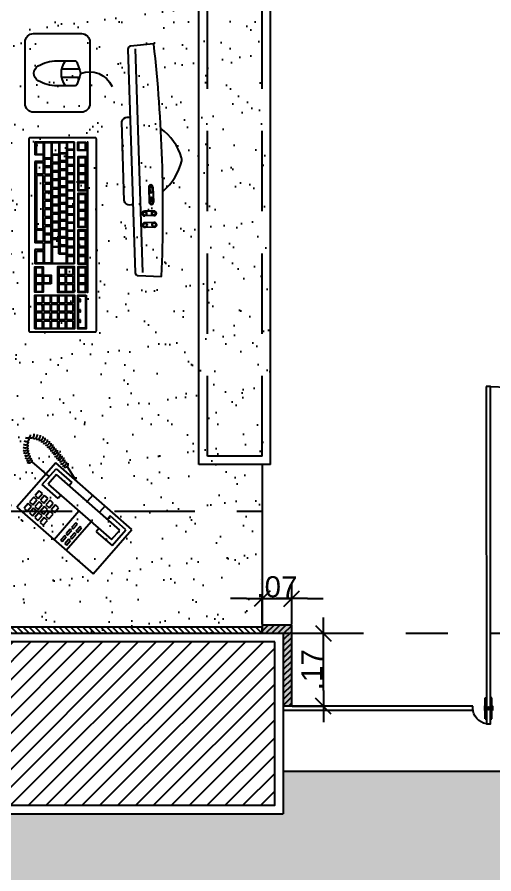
# Model space of a CAD drawing. Header units: millimetres. Extents: x 1999 to 2304, y 1614 to 1800.
# Drawn here: x 2212.471 to 2213.602, y 1624.286 to 1626.318 of the extents above; entities that cross this region are included whole.
import ezdxf

# ---------------------------------------------------------------- set-up
doc = ezdxf.new("R2010")
doc.units = ezdxf.units.MM
doc.header["$LTSCALE"] = 0.03
doc.header["$PDMODE"] = 34
doc.linetypes.add('DASHDOT', pattern=[25.4, 12.7, -6.35, 0, -6.35])
doc.linetypes.add('HIDDEN', pattern=[9.525, 6.35, -3.175])
for name, color, linetype in [('BANCADAS', 5, 'Continuous'), ('COTA Especificações', 250, 'Continuous'), ('Esquadrias', 3, 'Continuous'), ('Layout', 6, 'Continuous'), ('PL1', 1, 'Continuous'), ('PL250', 250, 'Continuous'), ('PL251', 251, 'Continuous'), ('PL5', 5, 'Continuous'), ('PL6', 6, 'Continuous'), ('Projeção', 250, 'HIDDEN')]:
    doc.layers.add(name, color=color, linetype=linetype)
doc.styles.get("Standard").update_dxf_attribs({"font": 'arial.ttf'})
doc.dimstyles.new('TICK01', dxfattribs={"dimscale": 0, "dimtxt": 2, "dimasz": 1.5, "dimexe": 0.18, "dimexo": 0.06, "dimgap": 0.09, "dimtad": 1, "dimzin": 4, "dimdsep": 46, "dimtxsty": 'Standard', "dimblk": 'TICK1', "dimcen": 0.09, "dimclrd": 256, "dimclre": 256, "dimclrt": 4, "dimaunit": 1, "dimadec": 0, "dimazin": 0, "dimtfac": 1, "dimtix": 1, "dimtmove": 2, "dimatfit": 3, "dimldrblk": 'TICK1', "dimfxl": 1, "dimtolj": 1, "dimtzin": 12, "dimarcsym": 0})

# ---------------------------------------------------------------- blocks, each defined once
blk = doc.blocks.new('TV DE PLASMA 29PL')
at = {"layer": 'PL250'}
for p, q in [((0.1413, 0.2032), (-0.1307, 0.2032)), ((0.3901, 0.1474), (-0.3795, 0.1474)), ((-0.2245, 0.1025), (-0.2245, 0.1335)), ((-0.2085, 0.1025), (-0.2085, 0.1335)), ((-0.1852, 0.1025), (-0.1852, 0.1335)), ((-0.1692, 0.1025), (-0.1692, 0.1335)), ((-0.0866, 0.1163), (-0.1388, 0.1163)), ((-0.0866, 0.1023), (-0.1388, 0.1023)), ((-0.0866, 0.1135), (-0.1016, 0.1135)), ((-0.0866, 0.1051), (-0.1016, 0.1051)), ((-0.0866, 0.1135), (-0.0866, 0.1051))]:
    blk.add_line(p, q, dxfattribs=at)
for centre, radius in [((-0.2165, 0.1335), 0.00673), ((-0.2165, 0.1335), 0.00623), ((-0.1772, 0.1335), 0.00673), ((-0.1772, 0.1335), 0.00623), ((-0.2165, 0.1025), 0.00673), ((-0.2165, 0.1025), 0.00623), ((-0.1772, 0.1025), 0.00673), ((-0.1772, 0.1025), 0.00623), ((-0.1388, 0.1093), 0.00498), ((-0.1388, 0.1093), 0.00448), ((-0.1265, 0.1093), 0.00498), ((-0.1265, 0.1093), 0.00448), ((-0.0866, 0.1093), 0.00162)]:
    blk.add_circle(centre, radius, dxfattribs=at)
for centre, radius, start, end in [((-0.1248, 0.1841), 0.02, 107.0959, 181.9473), ((0.0523, 0.1901), 0.1971, 181.9473, 185.1513), ((0.1354, 0.1841), 0.02, 358.0527, 72.9041), ((-0.0417, 0.1901), 0.1971, 354.8487, 358.0527), ((-0.2165, 0.1345), 0.00807, 352.6021, 187.3979), ((-0.1772, 0.1345), 0.00807, 352.6021, 187.3979), ((-0.2165, 0.1014), 0.00807, 172.6021, 7.3979), ((-0.1772, 0.1014), 0.00807, 172.6021, 7.3979), ((-0.1391, 0.1093), 0.00701, 87.5804, 272.4196), ((-0.1018, 0.1093), 0.00424, 87.5804, 272.4196), ((-0.0863, 0.1093), 0.00701, 267.5804, 92.4196), ((-0.0864, 0.1093), 0.00424, 267.5804, 92.4196), ((0.0523, 0.1901), 0.1971, 218.1188, 254.6284), ((-0.0417, 0.1901), 0.1971, 285.3716, 321.8812), ((0.0053, 0.0193), 0.02, 254.6284, 285.3716)]:
    blk.add_arc(centre, radius, start, end, dxfattribs=at)
at = {"layer": 'PL5'}
blk.add_lwpolyline([(0.4, 0.163, 0.395059), (0.3901, 0.1724), (-0.3795, 0.1724, 0.395059), (-0.3894, 0.163), (-0.3946, 0.0843, 0.255546), (-0.3938, 0.0825, 0.038223), (0.4044, 0.0825, 0.255546), (0.4052, 0.0843)], format="xyb", close=True, dxfattribs=at)
blk = doc.blocks.new('Teclado')
at = {"layer": 'PL250'}
blk.add_lwpolyline([(-0.23, 0.158), (-0.23, 0.002, 0.414214), (-0.228, 0), (0.228, 0, 0.414214), (0.23, 0.002), (0.23, 0.158, 0.414214), (0.228, 0.16), (-0.228, 0.16, 0.414214)], format="xyb", close=True, dxfattribs=at)
at = {"layer": 'PL251'}
for p, q in [((-0.22, 0.108), (-0.22, 0.0141)), ((0.069, 0.108), (-0.22, 0.108)), ((0.069, 0.108), (0.069, 0.0141)), ((0.098, 0.0494), (0.098, 0.0363)), ((0.116, 0.0532), (0.116, 0.034)), ((-0.19, 0.0341), (-0.19, 0.0141)), ((-0.19, 0.0341), (-0.174, 0.0341)), ((-0.174, 0.0341), (-0.174, 0.0141)), ((0.019, 0.0341), (0.019, 0.0141)), ((0.019, 0.0341), (0.035, 0.0341)), ((0.035, 0.0341), (0.035, 0.0141)), ((-0.22, 0.0141), (-0.19, 0.0141)), ((-0.174, 0.0141), (0.019, 0.0141)), ((0.035, 0.0141), (0.069, 0.0141))]:
    blk.add_line(p, q, dxfattribs=at)
for points in [[(-0.22, 0.138), (0.136, 0.138), (0.136, 0.14), (-0.22, 0.14)], [(-0.22, 0.136), (-0.2, 0.136), (-0.2, 0.116), (-0.22, 0.116)], [(-0.105, 0.136), (-0.185, 0.136), (-0.185, 0.116), (-0.105, 0.116)], [(-0.018, 0.136), (-0.098, 0.136), (-0.098, 0.116), (-0.018, 0.116)], [(0.069, 0.136), (-0.011, 0.136), (-0.011, 0.116), (0.069, 0.116)], [(0.136, 0.136), (0.076, 0.136), (0.076, 0.116), (0.136, 0.116)], [(0.143, 0.136), (0.223, 0.136), (0.223, 0.116), (0.143, 0.116)], [(0.145, 0.134), (0.221, 0.134), (0.221, 0.118), (0.145, 0.118)], [(0.1529, 0.1227), (0.1529, 0.1207), (0.1579, 0.1207), (0.1579, 0.1227)], [(0.1779, 0.1227), (0.1779, 0.1207), (0.1829, 0.1207), (0.1829, 0.1227)], [(0.2018, 0.1227), (0.2018, 0.1207), (0.2068, 0.1207), (0.2068, 0.1227)], [(0.136, 0.108), (0.076, 0.108), (0.076, 0.068), (0.136, 0.068)], [(0.223, 0.0141), (0.143, 0.0141), (0.143, 0.108), (0.223, 0.108)]]:
    blk.add_lwpolyline(points, close=True, dxfattribs=at)
for points in [[(-0.202, 0.1325, 0.414214), (-0.2035, 0.134), (-0.2165, 0.134, 0.414214), (-0.218, 0.1325), (-0.218, 0.1195, 0.414214), (-0.2165, 0.118), (-0.2035, 0.118, 0.414214), (-0.202, 0.1195)], [(-0.167, 0.1325, 0.414214), (-0.1685, 0.134), (-0.1815, 0.134, 0.414214), (-0.183, 0.1325), (-0.183, 0.1195, 0.414214), (-0.1815, 0.118), (-0.1685, 0.118, 0.414214), (-0.167, 0.1195)], [(-0.147, 0.1325, 0.414214), (-0.1485, 0.134), (-0.1615, 0.134, 0.414214), (-0.163, 0.1325), (-0.163, 0.1195, 0.414214), (-0.1615, 0.118), (-0.1485, 0.118, 0.414214), (-0.147, 0.1195)], [(-0.127, 0.1325, 0.414214), (-0.1285, 0.134), (-0.1415, 0.134, 0.414214), (-0.143, 0.1325), (-0.143, 0.1195, 0.414214), (-0.1415, 0.118), (-0.1285, 0.118, 0.414214), (-0.127, 0.1195)], [(-0.107, 0.1325, 0.414214), (-0.1085, 0.134), (-0.1215, 0.134, 0.414214), (-0.123, 0.1325), (-0.123, 0.1195, 0.414214), (-0.1215, 0.118), (-0.1085, 0.118, 0.414214), (-0.107, 0.1195)], [(-0.0799, 0.1325, 0.414214), (-0.0814, 0.134), (-0.0944, 0.134, 0.414214), (-0.0959, 0.1325), (-0.0959, 0.1195, 0.414214), (-0.0944, 0.118), (-0.0814, 0.118, 0.414214), (-0.0799, 0.1195)], [(-0.0599, 0.1325, 0.414214), (-0.0614, 0.134), (-0.0744, 0.134, 0.414214), (-0.0759, 0.1325), (-0.0759, 0.1195, 0.414214), (-0.0744, 0.118), (-0.0614, 0.118, 0.414214), (-0.0599, 0.1195)], [(-0.0399, 0.1325, 0.414214), (-0.0414, 0.134), (-0.0544, 0.134, 0.414214), (-0.0559, 0.1325), (-0.0559, 0.1195, 0.414214), (-0.0544, 0.118), (-0.0414, 0.118, 0.414214), (-0.0399, 0.1195)], [(-0.0199, 0.1325, 0.414214), (-0.0214, 0.134), (-0.0344, 0.134, 0.414214), (-0.0359, 0.1325), (-0.0359, 0.1195, 0.414214), (-0.0344, 0.118), (-0.0214, 0.118, 0.414214), (-0.0199, 0.1195)], [(0.007, 0.1325, 0.414214), (0.0055, 0.134), (-0.0075, 0.134, 0.414214), (-0.009, 0.1325), (-0.009, 0.1195, 0.414214), (-0.0075, 0.118), (0.0055, 0.118, 0.414214), (0.007, 0.1195)], [(0.027, 0.1325, 0.414214), (0.0255, 0.134), (0.0125, 0.134, 0.414214), (0.011, 0.1325), (0.011, 0.1195, 0.414214), (0.0125, 0.118), (0.0255, 0.118, 0.414214), (0.027, 0.1195)], [(0.047, 0.1325, 0.414214), (0.0455, 0.134), (0.0325, 0.134, 0.414214), (0.031, 0.1325), (0.031, 0.1195, 0.414214), (0.0325, 0.118), (0.0455, 0.118, 0.414214), (0.047, 0.1195)], [(0.067, 0.1325, 0.414214), (0.0655, 0.134), (0.0525, 0.134, 0.414214), (0.051, 0.1325), (0.051, 0.1195, 0.414214), (0.0525, 0.118), (0.0655, 0.118, 0.414214), (0.067, 0.1195)], [(0.094, 0.1325, 0.414214), (0.0925, 0.134), (0.0795, 0.134, 0.414214), (0.078, 0.1325), (0.078, 0.1195, 0.414214), (0.0795, 0.118), (0.0925, 0.118, 0.414214), (0.094, 0.1195)], [(0.114, 0.1325, 0.414214), (0.1125, 0.134), (0.0995, 0.134, 0.414214), (0.098, 0.1325), (0.098, 0.1195, 0.414214), (0.0995, 0.118), (0.1125, 0.118, 0.414214), (0.114, 0.1195)], [(0.134, 0.1325, 0.414214), (0.1325, 0.134), (0.1195, 0.134, 0.414214), (0.118, 0.1325), (0.118, 0.1195, 0.414214), (0.1195, 0.118), (0.1325, 0.118, 0.414214), (0.134, 0.1195)], [(-0.2029, 0.1055, 0.414214), (-0.2044, 0.107), (-0.2174, 0.107, 0.414214), (-0.2189, 0.1055), (-0.2189, 0.0925, 0.414214), (-0.2174, 0.091), (-0.2044, 0.091, 0.414214), (-0.2029, 0.0925)], [(-0.1848, 0.1055, 0.414214), (-0.1863, 0.107), (-0.1993, 0.107, 0.414214), (-0.2008, 0.1055), (-0.2008, 0.0925, 0.414214), (-0.1993, 0.091), (-0.1863, 0.091, 0.414214), (-0.1848, 0.0925)], [(-0.167, 0.1055, 0.414214), (-0.1685, 0.107), (-0.1815, 0.107, 0.414214), (-0.183, 0.1055), (-0.183, 0.0925, 0.414214), (-0.1815, 0.091), (-0.1685, 0.091, 0.414214), (-0.167, 0.0925)], [(-0.147, 0.1055, 0.414214), (-0.1485, 0.107), (-0.1615, 0.107, 0.414214), (-0.163, 0.1055), (-0.163, 0.0925, 0.414214), (-0.1615, 0.091), (-0.1485, 0.091, 0.414214), (-0.147, 0.0925)], [(-0.127, 0.1055, 0.414214), (-0.1285, 0.107), (-0.1415, 0.107, 0.414214), (-0.143, 0.1055), (-0.143, 0.0925, 0.414214), (-0.1415, 0.091), (-0.1285, 0.091, 0.414214), (-0.127, 0.0925)], [(-0.107, 0.1055, 0.414214), (-0.1085, 0.107), (-0.1215, 0.107, 0.414214), (-0.123, 0.1055), (-0.123, 0.0925, 0.414214), (-0.1215, 0.091), (-0.1085, 0.091, 0.414214), (-0.107, 0.0925)], [(-0.0881, 0.1055, 0.414214), (-0.0896, 0.107), (-0.1026, 0.107, 0.414214), (-0.1041, 0.1055), (-0.1041, 0.0925, 0.414214), (-0.1026, 0.091), (-0.0896, 0.091, 0.414214), (-0.0881, 0.0925)], [(-0.0692, 0.1055, 0.414214), (-0.0707, 0.107), (-0.0837, 0.107, 0.414214), (-0.0852, 0.1055), (-0.0852, 0.0925, 0.414214), (-0.0837, 0.091), (-0.0707, 0.091, 0.414214), (-0.0692, 0.0925)], [(-0.0496, 0.1055, 0.414214), (-0.0511, 0.107), (-0.0641, 0.107, 0.414214), (-0.0656, 0.1055), (-0.0656, 0.0925, 0.414214), (-0.0641, 0.091), (-0.0511, 0.091, 0.414214), (-0.0496, 0.0925)], [(-0.0303, 0.1055, 0.414214), (-0.0318, 0.107), (-0.0448, 0.107, 0.414214), (-0.0463, 0.1055), (-0.0463, 0.0925, 0.414214), (-0.0448, 0.091), (-0.0318, 0.091, 0.414214), (-0.0303, 0.0925)], [(-0.0114, 0.1055, 0.414214), (-0.0129, 0.107), (-0.0259, 0.107, 0.414214), (-0.0274, 0.1055), (-0.0274, 0.0925, 0.414214), (-0.0259, 0.091), (-0.0129, 0.091, 0.414214), (-0.0114, 0.0925)], [(0.007, 0.1055, 0.414214), (0.0055, 0.107), (-0.0075, 0.107, 0.414214), (-0.009, 0.1055), (-0.009, 0.0925, 0.414214), (-0.0075, 0.091), (0.0055, 0.091, 0.414214), (0.007, 0.0925)], [(0.027, 0.1055, 0.414214), (0.0255, 0.107), (0.0125, 0.107, 0.414214), (0.011, 0.1055), (0.011, 0.0925, 0.414214), (0.0125, 0.091), (0.0255, 0.091, 0.414214), (0.027, 0.0925)], [(0.047, 0.1055, 0.414214), (0.0455, 0.107), (0.0325, 0.107, 0.414214), (0.031, 0.1055), (0.031, 0.0925, 0.414214), (0.0325, 0.091), (0.0455, 0.091, 0.414214), (0.047, 0.0925)], [(0.067, 0.1055, 0.414214), (0.0655, 0.107), (0.0525, 0.107, 0.414214), (0.051, 0.1055), (0.051, 0.0925, 0.414214), (0.0525, 0.091), (0.0655, 0.091, 0.414214), (0.067, 0.0925)], [(0.094, 0.1032, 0.414214), (0.0925, 0.1047), (0.0795, 0.1047, 0.414214), (0.078, 0.1032), (0.078, 0.0902, 0.414214), (0.0795, 0.0887), (0.0925, 0.0887, 0.414214), (0.094, 0.0902)], [(0.114, 0.1032, 0.414214), (0.1125, 0.1047), (0.0995, 0.1047, 0.414214), (0.098, 0.1032), (0.098, 0.0902, 0.414214), (0.0995, 0.0887), (0.1125, 0.0887, 0.414214), (0.114, 0.0902)], [(0.134, 0.1032, 0.414214), (0.1325, 0.1047), (0.1195, 0.1047, 0.414214), (0.118, 0.1032), (0.118, 0.0902, 0.414214), (0.1195, 0.0887), (0.1325, 0.0887, 0.414214), (0.134, 0.0902)], [(0.161, 0.1033, 0.414214), (0.1595, 0.1048), (0.1465, 0.1048, 0.414214), (0.145, 0.1033), (0.145, 0.0903, 0.414214), (0.1465, 0.0888), (0.1595, 0.0888, 0.414214), (0.161, 0.0903)], [(0.181, 0.1033, 0.414214), (0.1795, 0.1048), (0.1665, 0.1048, 0.414214), (0.165, 0.1033), (0.165, 0.0903, 0.414214), (0.1665, 0.0888), (0.1795, 0.0888, 0.414214), (0.181, 0.0903)], [(0.201, 0.1033, 0.414214), (0.1995, 0.1048), (0.1865, 0.1048, 0.414214), (0.185, 0.1033), (0.185, 0.0903, 0.414214), (0.1865, 0.0888), (0.1995, 0.0888, 0.414214), (0.201, 0.0903)], [(0.221, 0.1033, 0.414214), (0.2195, 0.1048), (0.2065, 0.1048, 0.414214), (0.205, 0.1033), (0.205, 0.0903, 0.414214), (0.2065, 0.0888), (0.2195, 0.0888, 0.414214), (0.221, 0.0903)], [(-0.2175, 0.0894), (-0.1955, 0.0894, -0.414214), (-0.194, 0.0879), (-0.194, 0.0748, -0.414214), (-0.1955, 0.0733), (-0.2175, 0.0733, -0.414214), (-0.219, 0.0748), (-0.219, 0.0879, -0.414214)], [(-0.1764, 0.0878, 0.414214), (-0.1779, 0.0893), (-0.1909, 0.0893, 0.414214), (-0.1924, 0.0878), (-0.1924, 0.0748, 0.414214), (-0.1909, 0.0733), (-0.1779, 0.0733, 0.414214), (-0.1764, 0.0748)], [(-0.1564, 0.0878, 0.414214), (-0.1579, 0.0893), (-0.1709, 0.0893, 0.414214), (-0.1724, 0.0878), (-0.1724, 0.0748, 0.414214), (-0.1709, 0.0733), (-0.1579, 0.0733, 0.414214), (-0.1564, 0.0748)], [(-0.1364, 0.0878, 0.414214), (-0.1379, 0.0893), (-0.1509, 0.0893, 0.414214), (-0.1524, 0.0878), (-0.1524, 0.0748, 0.414214), (-0.1509, 0.0733), (-0.1379, 0.0733, 0.414214), (-0.1364, 0.0748)], [(-0.1164, 0.0878, 0.414214), (-0.1179, 0.0893), (-0.1309, 0.0893, 0.414214), (-0.1324, 0.0878), (-0.1324, 0.0748, 0.414214), (-0.1309, 0.0733), (-0.1179, 0.0733, 0.414214), (-0.1164, 0.0748)], [(-0.0964, 0.0878, 0.414214), (-0.0979, 0.0893), (-0.1109, 0.0893, 0.414214), (-0.1124, 0.0878), (-0.1124, 0.0748, 0.414214), (-0.1109, 0.0733), (-0.0979, 0.0733, 0.414214), (-0.0964, 0.0748)], [(-0.0764, 0.0878, 0.414214), (-0.0779, 0.0893), (-0.0909, 0.0893, 0.414214), (-0.0924, 0.0878), (-0.0924, 0.0748, 0.414214), (-0.0909, 0.0733), (-0.0779, 0.0733, 0.414214), (-0.0764, 0.0748)], [(-0.0564, 0.0878, 0.414214), (-0.0579, 0.0893), (-0.0709, 0.0893, 0.414214), (-0.0724, 0.0878), (-0.0724, 0.0748, 0.414214), (-0.0709, 0.0733), (-0.0579, 0.0733, 0.414214), (-0.0564, 0.0748)], [(-0.0364, 0.0878, 0.414214), (-0.0379, 0.0893), (-0.0509, 0.0893, 0.414214), (-0.0524, 0.0878), (-0.0524, 0.0748, 0.414214), (-0.0509, 0.0733), (-0.0379, 0.0733, 0.414214), (-0.0364, 0.0748)], [(-0.0164, 0.0878, 0.414214), (-0.0179, 0.0893), (-0.0309, 0.0893, 0.414214), (-0.0324, 0.0878), (-0.0324, 0.0748, 0.414214), (-0.0309, 0.0733), (-0.0179, 0.0733, 0.414214), (-0.0164, 0.0748)], [(0.0036, 0.0878, 0.414214), (0.0021, 0.0893), (-0.0109, 0.0893, 0.414214), (-0.0124, 0.0878), (-0.0124, 0.0748, 0.414214), (-0.0109, 0.0733), (0.0021, 0.0733, 0.414214), (0.0036, 0.0748)], [(0.0236, 0.0878, 0.414214), (0.0221, 0.0893), (0.0091, 0.0893, 0.414214), (0.0076, 0.0878), (0.0076, 0.0748, 0.414214), (0.0091, 0.0733), (0.0221, 0.0733, 0.414214), (0.0236, 0.0748)], [(0.0436, 0.0878, 0.414214), (0.0421, 0.0893), (0.0291, 0.0893, 0.414214), (0.0276, 0.0878), (0.0276, 0.0748, 0.414214), (0.0291, 0.0733), (0.0421, 0.0733, 0.414214), (0.0436, 0.0748)], [(0.0306, 0.0552), (0.0655, 0.0552, 0.414214), (0.067, 0.0567), (0.067, 0.0878, 0.414214), (0.0655, 0.0893), (0.047, 0.0893, 0.414214), (0.0455, 0.0878), (0.0455, 0.0723, -0.414214), (0.044, 0.0708), (0.0306, 0.0708, 0.414214), (0.0291, 0.0693), (0.0291, 0.0567, 0.414214)], [(0.094, 0.0855, 0.414214), (0.0925, 0.087), (0.0795, 0.087, 0.414214), (0.078, 0.0855), (0.078, 0.0725, 0.414214), (0.0795, 0.071), (0.0925, 0.071, 0.414214), (0.094, 0.0725)], [(0.114, 0.0855, 0.414214), (0.1125, 0.087), (0.0995, 0.087, 0.414214), (0.098, 0.0855), (0.098, 0.0725, 0.414214), (0.0995, 0.071), (0.1125, 0.071, 0.414214), (0.114, 0.0725)], [(0.134, 0.0855, 0.414214), (0.1325, 0.087), (0.1195, 0.087, 0.414214), (0.118, 0.0855), (0.118, 0.0725, 0.414214), (0.1195, 0.071), (0.1325, 0.071, 0.414214), (0.134, 0.0725)], [(0.161, 0.0856, 0.414214), (0.1595, 0.0871), (0.1465, 0.0871, 0.414214), (0.145, 0.0856), (0.145, 0.0726, 0.414214), (0.1465, 0.0711), (0.1595, 0.0711, 0.414214), (0.161, 0.0726)], [(0.181, 0.0856, 0.414214), (0.1795, 0.0871), (0.1665, 0.0871, 0.414214), (0.165, 0.0856), (0.165, 0.0726, 0.414214), (0.1665, 0.0711), (0.1795, 0.0711, 0.414214), (0.181, 0.0726)], [(0.201, 0.0856, 0.414214), (0.1995, 0.0871), (0.1865, 0.0871, 0.414214), (0.185, 0.0856), (0.185, 0.0726, 0.414214), (0.1865, 0.0711), (0.1995, 0.0711, 0.414214), (0.201, 0.0726)], [(0.221, 0.0856, 0.414214), (0.2195, 0.0871), (0.2065, 0.0871, 0.414214), (0.205, 0.0856), (0.205, 0.0726, 0.414214), (0.2065, 0.0711), (0.2195, 0.0711, 0.414214), (0.221, 0.0726)], [(-0.219, 0.0567), (-0.219, 0.0698, -0.414214), (-0.2175, 0.0713), (-0.1922, 0.0713, -0.414214), (-0.1907, 0.0698), (-0.1907, 0.0567, -0.414214), (-0.1922, 0.0552), (-0.2175, 0.0552, -0.414214)], [(-0.1727, 0.0697, 0.414214), (-0.1742, 0.0712), (-0.1872, 0.0712, 0.414214), (-0.1887, 0.0697), (-0.1887, 0.0567, 0.414214), (-0.1872, 0.0552), (-0.1742, 0.0552, 0.414214), (-0.1727, 0.0567)], [(-0.1527, 0.0697, 0.414214), (-0.1542, 0.0712), (-0.1672, 0.0712, 0.414214), (-0.1687, 0.0697), (-0.1687, 0.0567, 0.414214), (-0.1672, 0.0552), (-0.1542, 0.0552, 0.414214), (-0.1527, 0.0567)], [(-0.1327, 0.0697, 0.414214), (-0.1342, 0.0712), (-0.1472, 0.0712, 0.414214), (-0.1487, 0.0697), (-0.1487, 0.0567, 0.414214), (-0.1472, 0.0552), (-0.1342, 0.0552, 0.414214), (-0.1327, 0.0567)], [(-0.1127, 0.0697, 0.414214), (-0.1142, 0.0712), (-0.1272, 0.0712, 0.414214), (-0.1287, 0.0697), (-0.1287, 0.0567, 0.414214), (-0.1272, 0.0552), (-0.1142, 0.0552, 0.414214), (-0.1127, 0.0567)], [(-0.0927, 0.0697, 0.414214), (-0.0942, 0.0712), (-0.1072, 0.0712, 0.414214), (-0.1087, 0.0697), (-0.1087, 0.0567, 0.414214), (-0.1072, 0.0552), (-0.0942, 0.0552, 0.414214), (-0.0927, 0.0567)], [(-0.0727, 0.0697, 0.414214), (-0.0742, 0.0712), (-0.0872, 0.0712, 0.414214), (-0.0887, 0.0697), (-0.0887, 0.0567, 0.414214), (-0.0872, 0.0552), (-0.0742, 0.0552, 0.414214), (-0.0727, 0.0567)], [(-0.0527, 0.0697, 0.414214), (-0.0542, 0.0712), (-0.0672, 0.0712, 0.414214), (-0.0687, 0.0697), (-0.0687, 0.0567, 0.414214), (-0.0672, 0.0552), (-0.0542, 0.0552, 0.414214), (-0.0527, 0.0567)], [(-0.0327, 0.0697, 0.414214), (-0.0342, 0.0712), (-0.0472, 0.0712, 0.414214), (-0.0487, 0.0697), (-0.0487, 0.0567, 0.414214), (-0.0472, 0.0552), (-0.0342, 0.0552, 0.414214), (-0.0327, 0.0567)], [(-0.0127, 0.0697, 0.414214), (-0.0142, 0.0712), (-0.0272, 0.0712, 0.414214), (-0.0287, 0.0697), (-0.0287, 0.0567, 0.414214), (-0.0272, 0.0552), (-0.0142, 0.0552, 0.414214), (-0.0127, 0.0567)], [(0.0073, 0.0697, 0.414214), (0.0058, 0.0712), (-0.0072, 0.0712, 0.414214), (-0.0087, 0.0697), (-0.0087, 0.0567, 0.414214), (-0.0072, 0.0552), (0.0058, 0.0552, 0.414214), (0.0073, 0.0567)], [(0.0273, 0.0697, 0.414214), (0.0258, 0.0712), (0.0128, 0.0712, 0.414214), (0.0113, 0.0697), (0.0113, 0.0567, 0.414214), (0.0128, 0.0552), (0.0258, 0.0552, 0.414214), (0.0273, 0.0567)], [(0.161, 0.0674, 0.414214), (0.1595, 0.0689), (0.1465, 0.0689, 0.414214), (0.145, 0.0674), (0.145, 0.0544, 0.414214), (0.1465, 0.0529), (0.1595, 0.0529, 0.414214), (0.161, 0.0544)], [(0.181, 0.0674, 0.414214), (0.1795, 0.0689), (0.1665, 0.0689, 0.414214), (0.165, 0.0674), (0.165, 0.0544, 0.414214), (0.1665, 0.0529), (0.1795, 0.0529, 0.414214), (0.181, 0.0544)], [(0.201, 0.0674, 0.414214), (0.1995, 0.0689), (0.1865, 0.0689, 0.414214), (0.185, 0.0674), (0.185, 0.0544, 0.414214), (0.1865, 0.0529), (0.1995, 0.0529, 0.414214), (0.201, 0.0544)], [(0.221, 0.0674, 0.414214), (0.2195, 0.0689), (0.2065, 0.0689, 0.414214), (0.205, 0.0674), (0.205, 0.0544, 0.414214), (0.2065, 0.0529), (0.2195, 0.0529, 0.414214), (0.221, 0.0544)], [(-0.219, 0.0386), (-0.219, 0.0517, -0.414214), (-0.2175, 0.0532), (-0.1834, 0.0532, -0.414214), (-0.1819, 0.0517), (-0.1819, 0.0386, -0.414214), (-0.1834, 0.0371), (-0.2175, 0.0371, -0.414214)], [(-0.1639, 0.0517, 0.414214), (-0.1654, 0.0532), (-0.1784, 0.0532, 0.414214), (-0.1799, 0.0517), (-0.1799, 0.0387, 0.414214), (-0.1784, 0.0372), (-0.1654, 0.0372, 0.414214), (-0.1639, 0.0387)], [(-0.1439, 0.0517, 0.414214), (-0.1454, 0.0532), (-0.1584, 0.0532, 0.414214), (-0.1599, 0.0517), (-0.1599, 0.0387, 0.414214), (-0.1584, 0.0372), (-0.1454, 0.0372, 0.414214), (-0.1439, 0.0387)], [(-0.1239, 0.0517, 0.414214), (-0.1254, 0.0532), (-0.1384, 0.0532, 0.414214), (-0.1399, 0.0517), (-0.1399, 0.0387, 0.414214), (-0.1384, 0.0372), (-0.1254, 0.0372, 0.414214), (-0.1239, 0.0387)], [(-0.1039, 0.0517, 0.414214), (-0.1054, 0.0532), (-0.1184, 0.0532, 0.414214), (-0.1199, 0.0517), (-0.1199, 0.0387, 0.414214), (-0.1184, 0.0372), (-0.1054, 0.0372, 0.414214), (-0.1039, 0.0387)], [(-0.0839, 0.0517, 0.414214), (-0.0854, 0.0532), (-0.0984, 0.0532, 0.414214), (-0.0999, 0.0517), (-0.0999, 0.0387, 0.414214), (-0.0984, 0.0372), (-0.0854, 0.0372, 0.414214), (-0.0839, 0.0387)], [(-0.0639, 0.0517, 0.414214), (-0.0654, 0.0532), (-0.0784, 0.0532, 0.414214), (-0.0799, 0.0517), (-0.0799, 0.0387, 0.414214), (-0.0784, 0.0372), (-0.0654, 0.0372, 0.414214), (-0.0639, 0.0387)], [(-0.0439, 0.0517, 0.414214), (-0.0454, 0.0532), (-0.0584, 0.0532, 0.414214), (-0.0599, 0.0517), (-0.0599, 0.0387, 0.414214), (-0.0584, 0.0372), (-0.0454, 0.0372, 0.414214), (-0.0439, 0.0387)], [(-0.0239, 0.0517, 0.414214), (-0.0254, 0.0532), (-0.0384, 0.0532, 0.414214), (-0.0399, 0.0517), (-0.0399, 0.0387, 0.414214), (-0.0384, 0.0372), (-0.0254, 0.0372, 0.414214), (-0.0239, 0.0387)], [(-0.0039, 0.0517, 0.414214), (-0.0054, 0.0532), (-0.0184, 0.0532, 0.414214), (-0.0199, 0.0517), (-0.0199, 0.0387, 0.414214), (-0.0184, 0.0372), (-0.0054, 0.0372, 0.414214), (-0.0039, 0.0387)], [(0.0161, 0.0517, 0.414214), (0.0146, 0.0532), (0.0016, 0.0532, 0.414214), (0.0001, 0.0517), (0.0001, 0.0387, 0.414214), (0.0016, 0.0372), (0.0146, 0.0372, 0.414214), (0.0161, 0.0387)], [(0.0185, 0.0517, -0.414214), (0.02, 0.0532), (0.0655, 0.0532, -0.414214), (0.067, 0.0517), (0.067, 0.0386, -0.414214), (0.0655, 0.0371), (0.02, 0.0371, -0.414214), (0.0185, 0.0386)], [(0.114, 0.0493, 0.414214), (0.1125, 0.0508), (0.0995, 0.0508, 0.414214), (0.098, 0.0493), (0.098, 0.0363, 0.414214), (0.0995, 0.0348), (0.1125, 0.0348, 0.414214), (0.114, 0.0363)], [(0.161, 0.0494, 0.414214), (0.1595, 0.0509), (0.1465, 0.0509, 0.414214), (0.145, 0.0494), (0.145, 0.0364, 0.414214), (0.1465, 0.0349), (0.1595, 0.0349, 0.414214), (0.161, 0.0364)], [(0.181, 0.0494, 0.414214), (0.1795, 0.0509), (0.1665, 0.0509, 0.414214), (0.165, 0.0494), (0.165, 0.0364, 0.414214), (0.1665, 0.0349), (0.1795, 0.0349, 0.414214), (0.181, 0.0364)], [(0.201, 0.0494, 0.414214), (0.1995, 0.0509), (0.1865, 0.0509, 0.414214), (0.185, 0.0494), (0.185, 0.0364, 0.414214), (0.1865, 0.0349), (0.1995, 0.0349, 0.414214), (0.201, 0.0364)], [(0.221, 0.0494, 0.414214), (0.2195, 0.0509), (0.2065, 0.0509, 0.414214), (0.205, 0.0494), (0.205, 0.0364, 0.414214), (0.2065, 0.0349), (0.2195, 0.0349, 0.414214), (0.221, 0.0364)], [(-0.2175, 0.0341), (-0.1922, 0.0341, -0.414214), (-0.1907, 0.0326), (-0.1907, 0.0195, -0.414214), (-0.1922, 0.018), (-0.2175, 0.018, -0.414214), (-0.219, 0.0195), (-0.219, 0.0326, -0.414214)], [(-0.1437, 0.0195, -0.414214), (-0.1452, 0.018), (-0.1705, 0.018, -0.414214), (-0.172, 0.0195), (-0.172, 0.0326, -0.414214), (-0.1705, 0.0341), (-0.1452, 0.0341, -0.414214), (-0.1437, 0.0326)], [(-0.0141, 0.0195), (-0.0141, 0.0326, 0.414214), (-0.0156, 0.0341), (-0.1394, 0.0341, 0.414214), (-0.1409, 0.0326), (-0.1409, 0.0195, 0.414214), (-0.1394, 0.018), (-0.0156, 0.018, 0.414214)], [(-0.0106, 0.0341), (0.0146, 0.0341, -0.414214), (0.0161, 0.0326), (0.0161, 0.0195, -0.414214), (0.0146, 0.018), (-0.0106, 0.018, -0.414214), (-0.0121, 0.0195), (-0.0121, 0.0326, -0.414214)], [(0.0402, 0.0341), (0.0655, 0.0341, -0.414214), (0.067, 0.0326), (0.067, 0.0195, -0.414214), (0.0655, 0.018), (0.0402, 0.018, -0.414214), (0.0387, 0.0195), (0.0387, 0.0326, -0.414214)], [(0.094, 0.0306, 0.414214), (0.0925, 0.0321), (0.0795, 0.0321, 0.414214), (0.078, 0.0306), (0.078, 0.0176, 0.414214), (0.0795, 0.0161), (0.0925, 0.0161, 0.414214), (0.094, 0.0176)], [(0.114, 0.0306, 0.414214), (0.1125, 0.0321), (0.0995, 0.0321, 0.414214), (0.098, 0.0306), (0.098, 0.0176, 0.414214), (0.0995, 0.0161), (0.1125, 0.0161, 0.414214), (0.114, 0.0176)], [(0.134, 0.0306, 0.414214), (0.1325, 0.0321), (0.1195, 0.0321, 0.414214), (0.118, 0.0306), (0.118, 0.0176, 0.414214), (0.1195, 0.0161), (0.1325, 0.0161, 0.414214), (0.134, 0.0176)], [(0.161, 0.0307, 0.414214), (0.1595, 0.0322), (0.1465, 0.0322, 0.414214), (0.145, 0.0307), (0.145, 0.0177, 0.414214), (0.1465, 0.0162), (0.1595, 0.0162, 0.414214), (0.161, 0.0177)], [(0.181, 0.0307, 0.414214), (0.1795, 0.0322), (0.1665, 0.0322, 0.414214), (0.165, 0.0307), (0.165, 0.0177, 0.414214), (0.1665, 0.0162), (0.1795, 0.0162, 0.414214), (0.181, 0.0177)], [(0.201, 0.0307, 0.414214), (0.1995, 0.0322), (0.1865, 0.0322, 0.414214), (0.185, 0.0307), (0.185, 0.0177, 0.414214), (0.1865, 0.0162), (0.1995, 0.0162, 0.414214), (0.201, 0.0177)], [(0.221, 0.0307, 0.414214), (0.2195, 0.0322), (0.2065, 0.0322, 0.414214), (0.205, 0.0307), (0.205, 0.0177, 0.414214), (0.2065, 0.0162), (0.2195, 0.0162, 0.414214), (0.221, 0.0177)]]:
    blk.add_lwpolyline(points, format="xyb", close=True, dxfattribs=at)
blk.add_lwpolyline([(0.116, 0.034), (0.136, 0.034), (0.136, 0.0141), (0.076, 0.0141), (0.076, 0.034), (0.096, 0.034), (0.096, 0.0532), (0.116, 0.0532)], dxfattribs=at)
blk = doc.blocks.new('Mouse')
at = {"layer": 'PL250'}
for p, q in [((-0.0111, 0.1289), (-0.0111, 0.0872)), ((0.0089, 0.1289), (0.0089, 0.0872))]:
    blk.add_line(p, q, dxfattribs=at)
blk.add_lwpolyline([(0.0931, 0.1336, 0.414214), (0.0729, 0.1539), (-0.0729, 0.1539, 0.414214), (-0.0932, 0.1336), (-0.0932, 0.0203, 0.414214), (-0.0729, 0), (0.0729, 0, 0.414214), (0.0931, 0.0203)], format="xyb", close=True, dxfattribs=at)
for centre, radius, start, end in [((-0.057, 0.1522), 0.0597, 339.4175, 65.2103), ((-0.0011, 0.1371), 0.0509, 233.9012, 306.0988)]:
    blk.add_arc(centre, radius, start, end, dxfattribs=at)
at = {"layer": 'PL6'}
blk.add_lwpolyline([(0.0289, 0.1162, 0.320037), (0.0234, 0.1239), (0.0056, 0.1301, 0.167465), (-0.0077, 0.1301), (-0.0256, 0.1239, 0.320037), (-0.0311, 0.1162), (-0.0311, 0.0757, 0.131312), (-0.0186, 0.0312, 0.570686), (0.0165, 0.0312, 0.131312), (0.0289, 0.0757)], format="xyb", close=True, dxfattribs=at)
blk = doc.blocks.new('TEL')
at = {"layer": 'PL250'}
for p, q in [((-7.07, 21.54), (-12.07, 21.54)), ((-12.07, 21.54), (-12.07, 16.54)), ((-7.07, 16.54), (-7.07, 21.54)), ((-12.07, 16.54), (-11.07, 16.54)), ((-8.07, 16.54), (-7.07, 16.54)), ((-13.07, 14.1), (-11.07, 14.1)), ((-8.07, 14.1), (0.93, 14.1)), ((-3.99, 13.34), (-5.49, 13.34)), ((-5.49, 13.34), (-5.49, 12.84)), ((-5.49, 12.84), (-3.99, 12.84)), ((-3.99, 12.84), (-3.99, 13.34)), ((-1.99, 13.34), (-3.49, 13.34)), ((-3.49, 13.34), (-3.49, 12.84)), ((-3.49, 12.84), (-1.99, 12.84)), ((-1.99, 12.84), (-1.99, 13.34)), ((0, 13.34), (-1.5, 13.34)), ((-1.5, 13.34), (-1.5, 12.84)), ((-1.5, 12.84), (0, 12.84)), ((0, 12.84), (0, 13.34)), ((-13.07, 10.25), (-11.07, 10.25)), ((-8.07, 10.25), (0.93, 10.25)), ((-3.99, 11.99), (-5.49, 11.99)), ((-5.49, 11.99), (-5.49, 11.49)), ((-5.49, 11.49), (-3.99, 11.49)), ((-3.99, 11.49), (-3.99, 11.99)), ((-1.99, 11.99), (-3.49, 11.99)), ((-3.49, 11.99), (-3.49, 11.49)), ((-3.49, 11.49), (-1.99, 11.49)), ((-1.99, 11.49), (-1.99, 11.99)), ((0, 11.99), (-1.5, 11.99)), ((-1.5, 11.99), (-1.5, 11.49)), ((-1.5, 11.49), (0, 11.49)), ((0, 11.49), (0, 11.99)), ((-14.21, 1.15), (-13.07, 4.75)), ((-12.07, -0.46), (-12.07, 4.54)), ((-12.07, 4.54), (-11.07, 4.54)), ((-8.07, 4.54), (-7.07, 4.54)), ((-7.07, 4.54), (-7.07, -0.46)), ((-3.99, 6.07), (-5.49, 6.07)), ((-5.49, 6.07), (-5.49, 5.07)), ((-5.49, 5.07), (-3.99, 5.07)), ((-3.99, 4.38), (-5.49, 4.38)), ((-5.49, 4.38), (-5.49, 3.38)), ((-3.99, 5.07), (-3.99, 6.07)), ((-3.99, 3.38), (-3.99, 4.38)), ((-1.99, 6.07), (-3.49, 6.07)), ((-3.49, 6.07), (-3.49, 5.07)), ((-3.49, 5.07), (-1.99, 5.07)), ((-1.99, 4.38), (-3.49, 4.38)), ((-3.49, 4.38), (-3.49, 3.38)), ((-1.99, 5.07), (-1.99, 6.07)), ((-1.99, 3.38), (-1.99, 4.38)), ((0, 6.07), (-1.5, 6.07)), ((-1.5, 6.07), (-1.5, 5.07)), ((-1.5, 5.07), (0, 5.07)), ((0, 4.38), (-1.5, 4.38)), ((-1.5, 4.38), (-1.5, 3.38)), ((0, 5.07), (0, 6.07)), ((0, 3.38), (0, 4.38)), ((-5.49, 3.38), (-3.99, 3.38)), ((-3.99, 2.69), (-5.49, 2.69)), ((-5.49, 2.69), (-5.49, 1.69)), ((-3.99, 1.69), (-3.99, 2.69)), ((-3.49, 3.38), (-1.99, 3.38)), ((-1.99, 2.69), (-3.49, 2.69)), ((-3.49, 2.69), (-3.49, 1.69)), ((-1.99, 1.69), (-1.99, 2.69)), ((-1.5, 3.38), (0, 3.38)), ((0, 2.69), (-1.5, 2.69)), ((-1.5, 2.69), (-1.5, 1.69)), ((0, 1.69), (0, 2.69)), ((-5.49, 1.69), (-3.99, 1.69)), ((-3.99, 1), (-5.49, 1)), ((-5.49, 1), (-5.49, 0)), ((-5.49, 0), (-3.99, 0)), ((-3.99, 0), (-3.99, 1)), ((-3.49, 1.69), (-1.99, 1.69)), ((-1.99, 1), (-3.49, 1)), ((-3.49, 1), (-3.49, 0)), ((-3.49, 0), (-1.99, 0)), ((-1.99, 0), (-1.99, 1)), ((-1.5, 1.69), (0, 1.69)), ((0, 1), (-1.5, 1)), ((-1.5, 1), (-1.5, 0)), ((-1.5, 0), (0, 0)), ((0, 0), (0, 1)), ((-7.07, -0.46), (-12.07, -0.46)), ((-9.57, -0.46), (-9.57, -5.83))]:
    blk.add_line(p, q, dxfattribs=at)
for centre, start, end in [((-14.39, -0.74), 23.4975, 143.9934), ((-14.32, -0.14), 23.4975, 143.9934), ((-14.3, 0.38), 23.4975, 143.9934), ((-14.7, -2.4), 23.4975, 143.9934), ((-14.67, -1.88), 23.4975, 143.9934), ((-14.61, -1.31), 23.4975, 143.9934), ((-15.08, -4.69), 23.4975, 143.9934), ((-15.01, -4.09), 23.4975, 143.9934), ((-14.99, -3.57), 23.4975, 143.9934), ((-14.77, -2.99), 23.4975, 143.9934), ((-15.34, -6.38), 23.4975, 143.9934), ((-15.26, -5.78), 23.4975, 143.9934), ((-15.24, -5.26), 23.4975, 143.9934), ((-9.48, -6.72), 6.5804, 127.0763), ((-15.33, -7.03), 23.4975, 143.9934), ((-15.28, -7.69), 23.4975, 143.9934), ((-15.18, -8.28), 23.4975, 143.9934), ((-10.64, -8.86), 6.5804, 127.0763), ((-10.27, -8.3), 6.5804, 127.0763), ((-9.94, -7.74), 6.5804, 127.0763), ((-9.71, -7.18), 6.5804, 127.0763), ((-14.96, -8.94), 23.4975, 143.9934), ((-14.64, -9.6), 23.4975, 143.9934), ((-14.22, -10.26), 23.4975, 143.9934), ((-13.66, -10.9), 6.5804, 127.0763), ((-12.83, -10.57), 6.5804, 127.0763), ((-12.13, -10.2), 6.5804, 127.0763), ((-11.52, -9.78), 6.5804, 127.0763), ((-11.01, -9.32), 6.5804, 127.0763)]:
    blk.add_arc(centre, 0.77, start, end, dxfattribs=at)
at = {"layer": 'PL6'}
for p, q in [((0.93, 22.54), (-13.07, 22.54)), ((-13.07, 22.54), (-13.07, -1.46)), ((0.93, -1.46), (0.93, 22.54)), ((-8.07, 20.54), (-11.07, 20.54)), ((-11.07, 20.54), (-11.07, 0.54)), ((-8.07, 0.54), (-8.07, 20.54)), ((-11.07, 0.54), (-8.07, 0.54)), ((-13.07, -1.46), (0.93, -1.46))]:
    blk.add_line(p, q, dxfattribs=at)
blk = doc.blocks.new('porta de vidro.80.01')
at = {"layer": 'Esquadrias', "color": 6}
for p, q in [((-0.0449, -0.025), (-0.0449, 0.025)), ((-0.0449, 0.025), (-0.0419, 0.025)), ((-0.0289, 0.025), (-0.0319, 0.025)), ((-0.0289, -0.025), (-0.0289, 0.025)), ((-0.0419, -0.025), (-0.0449, -0.025)), ((-0.0289, -0.025), (-0.0319, -0.025))]:
    blk.add_line(p, q, dxfattribs=at)
at = {"layer": 'Esquadrias'}
blk.add_lwpolyline([(-0.0318, 0.7632), (-0.0319, -0.0368), (-0.0419, -0.0368), (-0.0418, 0.7632)], close=True, dxfattribs=at)
at = {"layer": 'Esquadrias', "color": 6}
for points in [[(-0.0462, -0.0048), (-0.0449, -0.0048), (-0.0449, 0.0048), (-0.0462, 0.0048)], [(-0.0277, -0.0048), (-0.0289, -0.0048), (-0.0289, 0.0048), (-0.0277, 0.0048)]]:
    blk.add_lwpolyline(points, close=True, dxfattribs=at)
blk.add_circle((-0.0368, 0), 0.00294, dxfattribs=at)
at = {"layer": 'Esquadrias', "color": 250}
for centre, radius, start, end in [((-0.0367, 0), 0.7633, 90.3775, 179.9991), ((-0.0375, 0.0004), 0.0375, 278.5833, 359.4644)]:
    blk.add_arc(centre, radius, start, end, dxfattribs=at)
blk = doc.blocks.new('TICK1')
for p, q in [((0, 1), (0, -1)), ((-1, 0), (1, 0)), ((0.5, 0.5), (-0.5, -0.5))]:
    blk.add_line(p, q)
blk = doc.blocks.new('*D750')
at = {"layer": 'COTA Especificações', "lineweight": -2, "ltscale": 0.004, "transparency": 16777216}
for p, q in [((2213.0148, 1624.9392), (2212.9773, 1624.9392)), ((2213.0523, 1624.9392), (2213.1223, 1624.9392)), ((2213.1598, 1624.9392), (2213.1973, 1624.9392))]:
    blk.add_line(p, q, dxfattribs=at)
at = {"layer": 'COTA Especificações', "linetype": 'HIDDEN', "lineweight": -2, "ltscale": 0.004, "transparency": 16777216}
for p, q in [((2213.0523, 1624.8784), (2213.0523, 1624.9437)), ((2213.1223, 1624.8784), (2213.1223, 1624.9437))]:
    blk.add_line(p, q, dxfattribs=at)
at = {"layer": 'DEFPOINTS', "color": 0, "ltscale": 0.004, "transparency": 16777216}
for p in [(2213.1223, 1624.9392), (2213.0523, 1624.8769), (2213.1223, 1624.8769)]:
    blk.add_point(p, dxfattribs=at)
at = {"layer": 'COTA Especificações', "lineweight": -2, "ltscale": 0.004, "transparency": 16777216, "xscale": 0.03750000136845984, "yscale": 0.03750000136845984, "zscale": 0.03750000136845984}
blk.add_blockref('TICK1', (2213.0523, 1624.9392), dxfattribs=at)
at = {"layer": 'COTA Especificações', "lineweight": -2, "ltscale": 0.004, "transparency": 16777216, "xscale": 0.03750000136845984, "yscale": 0.03750000136845984, "zscale": 0.03750000136845984, "rotation": 180}
blk.add_blockref('TICK1', (2213.1223, 1624.9392), dxfattribs=at)
at = {"layer": 'COTA Especificações', "color": 4, "ltscale": 0.004, "transparency": 16777216, "insert": (2213.0873, 1624.9669), "char_height": 0.05, "attachment_point": 5}
blk.add_mtext('\\A1;.07', dxfattribs=at)
blk = doc.blocks.new('*D751')
at = {"layer": 'COTA Especificações', "linetype": 'HIDDEN', "lineweight": -2, "ltscale": 0.004, "transparency": 16777216}
for p, q in [((2213.1238, 1624.8569), (2213.2021, 1624.8569)), ((2213.1238, 1624.6839), (2213.2021, 1624.6839))]:
    blk.add_line(p, q, dxfattribs=at)
at = {"layer": 'COTA Especificações', "lineweight": -2, "ltscale": 0.004, "transparency": 16777216}
blk.add_line((2213.1976, 1624.7214), (2213.1976, 1624.8194), dxfattribs=at)
at = {"layer": 'DEFPOINTS', "color": 0, "ltscale": 0.004, "transparency": 16777216}
for p in [(2213.1223, 1624.8569), (2213.1976, 1624.8569), (2213.1223, 1624.6839)]:
    blk.add_point(p, dxfattribs=at)
at = {"layer": 'COTA Especificações', "lineweight": -2, "ltscale": 0.004, "transparency": 16777216, "xscale": 0.03750000136845984, "yscale": 0.03750000136845984, "zscale": 0.03750000136845984}
for p, rotation in [((2213.1976, 1624.8569), 90), ((2213.1976, 1624.6839), 270)]:
    blk.add_blockref('TICK1', p, dxfattribs=dict(at, rotation=rotation))
at = {"layer": 'COTA Especificações', "color": 4, "ltscale": 0.004, "transparency": 16777216, "insert": (2213.1702, 1624.7704), "char_height": 0.05, "attachment_point": 5, "rotation": 90}
blk.add_mtext('\\A1;.17', dxfattribs=at)

msp = doc.modelspace()

# ---------------------------------------------------------------- hatches: boundary and pattern name
at = {"layer": 'BANCADAS'}
h = msp.add_hatch(dxfattribs=at)
h.set_pattern_fill('AR-SAND', color=251, scale=0.002, angle=180)
h.set_pattern_definition([(217.5, (174.66916, -0.95251), (0.0032000626, -0.0978826475), [0, -0.077216, 0, -0.08636, 0, -0.08255]), (187.5, (174.66916, -0.95251), (-0.0899046566, -0.14336502), [0, -0.041656, 0, -0.069596, 0, -0.02667]), (147.5, (174.73165, -0.95251), (-0.158198474, -0.000287437), [0, -0.0254, 0, -0.09144, 0, -0.11938]), (137.5, (174.73165, -0.95251), (-0.1527112905, -0.044585865), [0, -0.0127, 0, -0.059944, 0, -0.06858])])
h.paths.add_polyline_path([(2213.0523, 1624.8569), (2213.0523, 1625.2569), (2213.0723, 1625.2569), (2213.0723, 1627.2769), (2212.9023, 1627.2769), (2212.9023, 1627.2569), (2212.4523, 1627.2569), (2212.4523, 1625.2569), (2211.1523, 1625.2569), (2211.1523, 1624.8569)])
h = msp.add_hatch(color=9, dxfattribs=at)
h.dxf.hatch_style = 1
h.paths.add_polyline_path([(2213.1223, 1624.8766), (2213.1023, 1624.8569), (2213.1023, 1624.6839), (2213.1223, 1624.6839)])
h.paths.add_polyline_path([(2213.1223, 1624.8769), (2213.0523, 1624.8769), (2213.0523, 1624.8569), (2213.1023, 1624.8569)])
h = msp.add_hatch(dxfattribs=at)
h.set_pattern_fill('_USER', color=6, scale=0.01, angle=45, pattern_type=0)
h.set_pattern_definition([(45, (174.669163, -0.952507), (-0.00707106781, 0.00707106781), [])])
h.paths.add_polyline_path([(2213.0523, 1624.8569), (2213.0523, 1624.8769), (2213.1223, 1624.8769), (2213.1223, 1624.6839), (2213.1023, 1624.6839), (2213.1023, 1624.8569)])
at = {"layer": 'Layout'}
h = msp.add_hatch(dxfattribs=at)
h.set_pattern_fill('_USER', color=252, scale=0.01, angle=135, pattern_type=0)
h.set_pattern_definition([(135, (199.503951, 33.26263), (-0.00707106781, -0.00707106781), [])])
h.paths.add_polyline_path([(2213.0523, 1624.8569), (2213.0523, 1624.8719), (2211.2403, 1624.8719), (2211.2403, 1624.8569)])
at = {"layer": 'PL1'}
h = msp.add_hatch(dxfattribs=at)
h.set_pattern_fill('_USER', color=251, scale=0.03, angle=45, pattern_type=0)
h.set_pattern_definition([(45, (174.669163, -0.952507), (-0.02121320344, 0.02121320344), [])])
h.paths.add_polyline_path([(2213.0823, 1624.8369), (2211.1323, 1624.8369), (2211.1323, 1627.3369), (2210.9953, 1627.3369), (2210.9953, 1624.8089), (2210.8618, 1624.8089), (2210.8618, 1624.4489), (2213.0823, 1624.4489)])
at = {"layer": 'PL251', "ltscale": 100}
h = msp.add_hatch(dxfattribs=at)
h.set_pattern_fill('AR-HBONE', color=256, scale=0.001)
h.set_pattern_definition([(45, (174.66916, -0.95251), (1e-17, 0.143684098), [0.3048, -0.1016]), (135, (174.741, -0.88066), (1e-17, 0.143684098), [0.3048, -0.1016])])
h.paths.add_polyline_path([(2221.2853, 1624.5289), (2220.5463, 1624.5289), (2218.1793, 1624.5289), (2215.6023, 1624.5289), (2213.1023, 1624.5289), (2213.1023, 1624.4289), (2210.8418, 1624.4289), (2210.8418, 1624.5289), (2208.0418, 1624.5289), (2207.8093, 1624.5289), (2207.8093, 1624.4289), (2207.8093, 1623.8289), (2211.0673, 1623.8289), (2211.8673, 1623.4289), (2220.2143, 1623.4289), (2220.2143, 1621.5319), (2221.3143, 1621.5319), (2221.3143, 1622.4999), (2221.2853, 1622.4999)])
h.paths.add_polyline_path([(2220.8393, 1621.5319), (2220.2143, 1621.5319), (2220.2143, 1620.7109, 0.251125), (2220.8393, 1619.545)])
h.paths.add_polyline_path([(2221.6143, 1620.7319), (2221.2643, 1620.7319), (2221.2643, 1621.0819), (2221.3143, 1621.0819), (2221.3143, 1621.5319), (2220.8393, 1621.5319), (2220.8393, 1619.545, 0.147722), (2221.6143, 1619.3109)])
h.paths.add_polyline_path([(2211.0673, 1623.8289), (2208.5408, 1623.8289), (2208.5393, 1623.6203), (2209.2093, 1623.4289), (2211.0673, 1623.4289)], flags=17)
h.paths.add_polyline_path([(2211.0673, 1623.8289), (2211.0673, 1623.4289), (2211.8673, 1623.4289)], flags=17)
h.paths.add_polyline_path([(2209.2093, 1623.4289), (2208.5393, 1623.6203), (2208.5187, 1620.7109), (2209.2093, 1620.7109)])
h.paths.add_polyline_path([(2208.5393, 1623.6203), (2207.8093, 1623.8289), (2207.8093, 1622.2499), (2207.8093, 1620.7109), (2208.5187, 1620.7109)])
h.paths.add_polyline_path([(2208.5408, 1623.8289), (2207.8093, 1623.8289), (2208.5393, 1623.6203)], flags=17)
h.paths.add_polyline_path([(2208.5187, 1620.7109), (2207.8093, 1620.7109), (2207.8093, 1619.3109, 0.131823), (2208.5101, 1619.4989)])
h.paths.add_polyline_path([(2209.2093, 1620.7109), (2208.5187, 1620.7109), (2208.5101, 1619.4989, 0.26777)])

# ---------------------------------------------------------------- linework, layer by layer
at = {"layer": 'BANCADAS'}
for p, q in [((2212.9023, 1625.2569), (2212.9023, 1627.2769)), ((2213.0723, 1625.2569), (2213.0723, 1627.2769)), ((2213.0723, 1625.2569), (2212.9023, 1625.2569))]:
    msp.add_line(p, q, dxfattribs=at)
at = {"layer": 'BANCADAS', "color": 3}
for p, q in [((2213.0523, 1624.8769), (2213.1223, 1624.8769)), ((2213.0523, 1624.8769), (2213.0523, 1624.8569)), ((2213.1223, 1624.6839), (2213.1223, 1624.8769)), ((2213.1223, 1624.6839), (2213.1023, 1624.6839))]:
    msp.add_line(p, q, dxfattribs=at)
at = {"layer": 'Esquadrias'}
for p, q in [((2213.5523, 1624.6839), (2213.1023, 1624.6839)), ((2213.5523, 1624.6739), (2213.1023, 1624.6739)), ((2213.5523, 1624.6739), (2213.5523, 1624.6839))]:
    msp.add_line(p, q, dxfattribs=at)
at = {"layer": 'Layout'}
msp.add_line((2213.0523, 1625.2569), (2213.0523, 1624.8769), dxfattribs=at)
at = {"layer": 'Layout', "linetype": 'HIDDEN'}
msp.add_line((2211.2493, 1625.1469), (2213.0523, 1625.1469), dxfattribs=at)
at = {"layer": 'Layout', "color": 3}
for p, q in [((2211.2401, 1624.8719), (2213.0523, 1624.8719)), ((2213.0523, 1624.8569), (2213.0523, 1624.8719)), ((2211.2373, 1624.8569), (2213.0523, 1624.8569))]:
    msp.add_line(p, q, dxfattribs=at)
at = {"layer": 'PL1'}
for p, q in [((2211.1523, 1624.8569), (2213.1023, 1624.8569)), ((2213.1023, 1624.8569), (2213.1023, 1624.4289)), ((2213.1023, 1624.8569), (2213.1023, 1624.4289)), ((2210.8418, 1624.4289), (2213.1023, 1624.4289))]:
    msp.add_line(p, q, dxfattribs=at)
at = {"layer": 'PL1', "color": 6}
msp.add_lwpolyline([(2213.0823, 1624.8369), (2211.1323, 1624.8369), (2211.1323, 1627.3369), (2210.9953, 1627.3369), (2210.9953, 1624.8089), (2210.8618, 1624.8089), (2210.8618, 1624.4489), (2213.0823, 1624.4489)], close=True, dxfattribs=at)
at = {"layer": 'PL250'}
msp.add_line((2215.6023, 1624.5289), (2213.1023, 1624.5289), dxfattribs=at)
at = {"layer": 'Projeção'}
for p, q in [((2212.9223, 1625.2769), (2212.9223, 1627.2569)), ((2213.0523, 1625.2769), (2213.0523, 1627.2569)), ((2213.0523, 1625.2769), (2212.9223, 1625.2769))]:
    msp.add_line(p, q, dxfattribs=at)
at = {"layer": 'Projeção', "linetype": 'DASHDOT', "ltscale": 0.5}
msp.add_line((2213.1023, 1624.8569), (2215.6023, 1624.8569), dxfattribs=at)

# ---------------------------------------------------------------- block references
at = {"layer": 'Esquadrias', "xscale": -1}
msp.add_blockref('porta de vidro.80.01', (2213.5523, 1624.6789), dxfattribs=at)
at = {"layer": 'Layout', "extrusion": (0, 0, -1), "zscale": -1, "rotation": 90.0000000000801}
msp.add_blockref('Mouse', (-2212.4897, 1626.1862), dxfattribs=at)
at = {"layer": 'Layout', "xscale": 0.689655172411922, "yscale": 0.689655172411922, "zscale": 0.689655172411922, "rotation": 91.90522531089975}
msp.add_blockref('TV DE PLASMA 29PL', (2212.8615, 1625.9775), dxfattribs=at)
at = {"layer": 'Layout', "rotation": 270}
msp.add_blockref('Teclado', (2212.4989, 1625.802), dxfattribs=at)
at = {"layer": 'Layout', "extrusion": (0, 0, -1), "xscale": -0.009999999999990903, "yscale": 0.009999999999990903, "zscale": -1, "rotation": 131.1652190781769}
msp.add_blockref('TEL', (-2212.4874, 1625.1534), dxfattribs=at)

# ---------------------------------------------------------------- dimensions: what is measured, and where the dimension line sits
at = {"layer": 'COTA Especificações', "ltscale": 0.004}
dim = msp.add_linear_dim(base=(2213.1223, 1624.9392), p1=(2213.0523, 1624.8769), p2=(2213.1223, 1624.8769), dimstyle='TICK01', override={"dimscale": 0.025}, dxfattribs=at)
dim.commit()
dim.dimension.update_dxf_attribs({"geometry": '*D750', "text_midpoint": (2213.0873, 1624.9669)})
dim = msp.add_linear_dim(base=(2213.1976, 1624.8569), p1=(2213.1223, 1624.6839), p2=(2213.1223, 1624.8569), angle=90, dimstyle='TICK01', override={"dimscale": 0.025}, dxfattribs=at)
dim.commit()
dim.dimension.update_dxf_attribs({"geometry": '*D751', "text_midpoint": (2213.1702, 1624.7704)})

doc.saveas('drawing.dxf')
